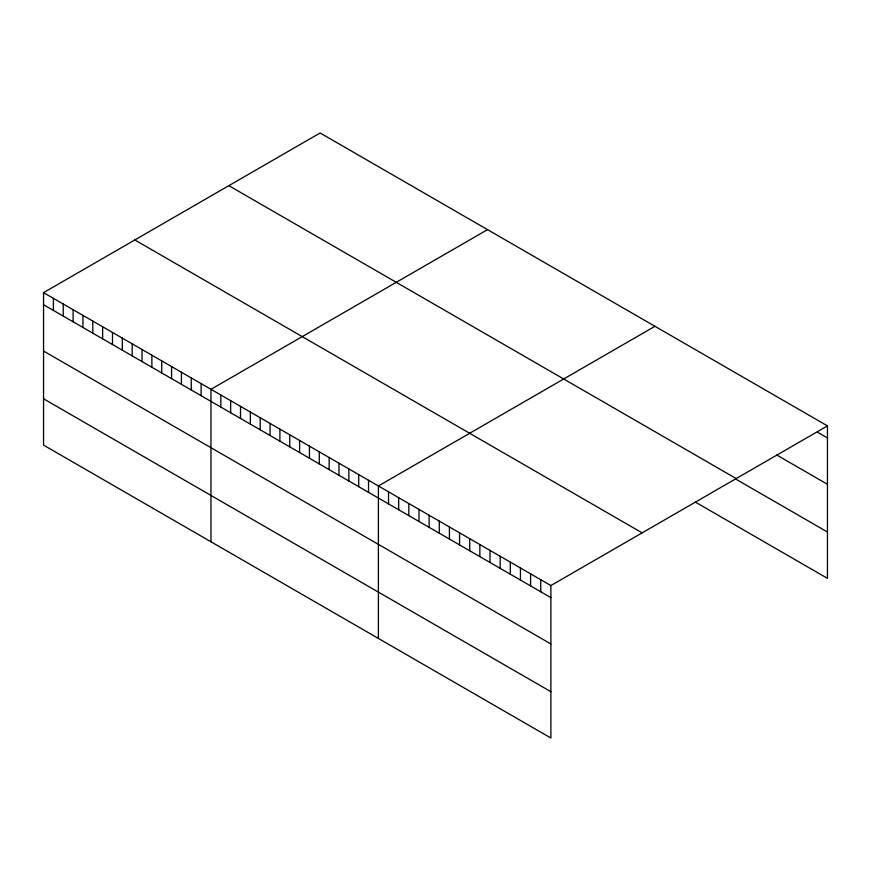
<?xml version="1.0" encoding="UTF-8"?>
<svg xmlns="http://www.w3.org/2000/svg" width="871" height="871" viewBox="0 0 871 871"><rect width="100%" height="100%" fill="white"/><g stroke="black" fill="none" stroke-linecap="round" stroke-linejoin="round"><path stroke-width="1.31" d="M43.55 292.645L550.886 585.552L550.886 738.02L43.55 445.114L43.55 292.645L320.114 132.98L827.45 425.886L827.45 578.355L695.548 502.197M487.531 229.639L210.967 389.304L210.967 541.773M654.959 326.298L378.395 485.964L378.395 638.432M550.886 585.552L827.45 425.886M817.303 432.092L827.45 437.95M776.714 455L827.45 484.287M228.844 185.665L736.18 478.571M736.126 479.3L827.45 532.018M134.82 239.961L642.156 532.867M43.55 304.719L550.886 597.626M43.55 351.046L550.886 643.963M43.55 398.787L550.886 691.694M540.739 579.694L540.739 591.768M530.591 573.837L530.591 585.911M520.444 567.979L520.444 580.053M510.297 562.122L510.297 574.196M500.15 556.264L500.15 568.338M490.003 550.407L490.003 562.481M479.856 544.549L479.856 556.623M469.709 538.692L469.709 550.766M459.561 532.834L459.561 544.908M449.414 526.977L449.414 539.04M439.267 521.119L439.267 533.183M429.12 515.262L429.12 527.325M418.984 509.404L418.984 521.468M408.837 503.536L408.837 515.61M398.689 497.679L398.689 509.753M388.542 491.821L388.542 503.895M368.542 480.28L368.542 492.355M358.7 474.597L358.7 486.671M348.846 468.914L348.846 480.977M338.993 463.22L338.993 475.294M329.151 457.536L329.151 469.611M319.298 451.853L319.298 463.927M309.455 446.17L309.455 458.233M299.602 440.476L299.602 452.55M289.76 434.792L289.76 446.867M279.907 429.109L279.907 441.183M270.064 423.426L270.064 435.489M260.211 417.732L260.211 429.806M250.369 412.048L250.369 424.123M240.516 406.365L240.516 418.439M230.663 400.682L230.663 412.745M220.82 394.988L220.82 407.062M201.125 383.621L201.125 395.695M191.272 377.938L191.272 390.012M181.429 372.255L181.429 384.318M171.576 366.56L171.576 378.635M161.734 360.877L161.734 372.951M151.881 355.194L151.881 367.268M142.027 349.511L142.027 361.574M132.185 343.816L132.185 355.891M122.332 338.133L122.332 350.207M112.49 332.45L112.49 344.524M102.636 326.767L102.636 338.83M92.794 321.072L92.794 333.147M82.941 315.389L82.941 327.463M73.099 309.706L73.099 321.78M63.245 304.023L63.245 316.086M53.403 298.328L53.403 310.403"/></g></svg>
